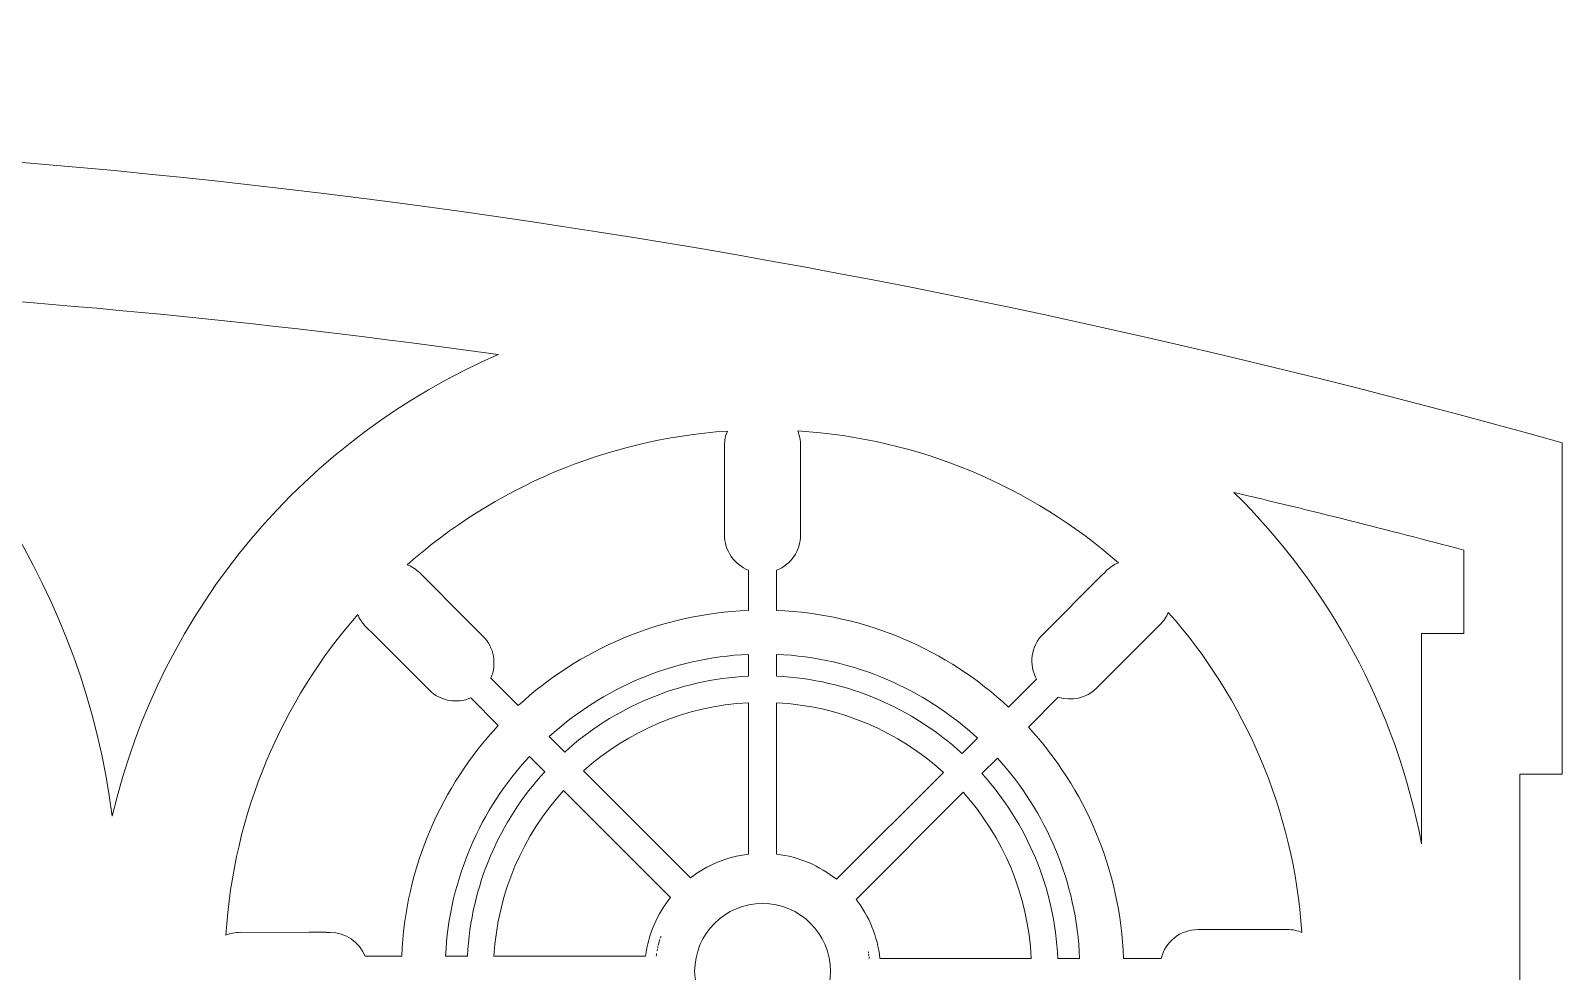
# Model space of a CAD drawing. Header units: millimetres. Extents: x -1460 to 1460, y -777 to 775.
# Drawn here: x -187.2 to -78.2, y 409.3 to 476.2 of the extents above; entities that cross this region are included whole.
import ezdxf

# ---------------------------------------------------------------- set-up
doc = ezdxf.new("R2010")
doc.units = ezdxf.units.MM
doc.header["$MEASUREMENT"] = 0
doc.layers.add('Camada 1', color=7, linetype='Continuous')

msp = doc.modelspace()

# ---------------------------------------------------------------- linework, layer by layer
at = {"layer": 'Camada 1', "color": 250, "lineweight": 20}
for points, knots in [([(-78.2431, 446.6045), (-78.2431, 446.6045), (-78.2464, 446.6045), (-78.2464, 446.6045), (-78.2464, 446.6045), (-78.2464, 446.6045), (-78.2465, 446.8754), (-78.2465, 446.8754), (-78.2465, 446.8754), (-182.8807, 476.215), (-287.6544, 476.1247), (-392.2509, 446.6045), (-392.2509, 446.6045), (-392.2509, 446.6045), (-392.2578, 432.6336), (-392.2578, 432.6336), (-392.2578, 432.6336), (-392.2578, 432.6336), (-392.2509, 432.6356), (-392.2509, 432.6356), (-392.2509, 432.6356), (-392.2509, 432.6356), (-392.2509, 423.3018), (-392.2509, 423.3018), (-392.2509, 423.3018), (-392.2509, 423.3018), (-389.2361, 423.3018), (-389.2361, 423.3018), (-389.2361, 423.3018), (-389.2361, 423.3018), (-389.2361, 407.36), (-389.2361, 407.36), (-389.2361, 407.36), (-389.2361, 407.36), (-389.2361, 396.8079), (-389.2361, 396.8079), (-389.2361, 396.8079), (-389.2361, 396.8079), (-389.2361, 373.2177), (-389.2361, 373.2177), (-389.2361, 373.2177), (-389.2361, 373.2177), (-389.2361, 367.2369), (-389.2361, 367.2369), (-389.2361, 367.2369), (-389.2361, 367.2369), (-392.1851, 367.2369), (-392.1851, 367.2369), (-392.1851, 367.2369), (-392.1851, 367.2369), (-392.1863, 367.235), (-392.1863, 367.235), (-392.1863, 367.235), (-392.1863, 367.235), (-392.1875, 367.2331), (-392.1875, 367.2331), (-392.1875, 367.2331), (-392.1875, 367.2331), (-392.1886, 367.2312), (-392.1886, 367.2312), (-392.1886, 367.2312), (-392.1886, 367.2312), (-392.1898, 367.2293), (-392.1898, 367.2293), (-392.1898, 367.2293), (-392.1898, 367.2293), (-392.191, 367.2274), (-392.191, 367.2274), (-392.191, 367.2274), (-392.191, 367.2274), (-392.1922, 367.2255), (-392.1922, 367.2255), (-392.1922, 367.2255), (-392.1922, 367.2255), (-392.1934, 367.2236), (-392.1934, 367.2236), (-392.1934, 367.2236), (-392.1934, 367.2236), (-392.1946, 367.2218), (-392.1946, 367.2218), (-392.1946, 367.2218), (-392.1946, 367.2218), (-392.1957, 367.2199), (-392.1957, 367.2199), (-392.1957, 367.2199), (-392.1957, 367.2199), (-392.1969, 367.218), (-392.1969, 367.218), (-392.1969, 367.218), (-392.1969, 367.218), (-392.1981, 367.2161), (-392.1981, 367.2161), (-392.1981, 367.2161), (-392.1981, 367.2161), (-392.1993, 367.2142), (-392.1993, 367.2142), (-392.1993, 367.2142), (-392.1993, 367.2142), (-392.2005, 367.2123), (-392.2005, 367.2123), (-392.2005, 367.2123), (-392.2005, 367.2123), (-392.2016, 367.2104), (-392.2016, 367.2104), (-392.2016, 367.2104), (-392.2016, 367.2104), (-392.2028, 367.2085), (-392.2028, 367.2085), (-392.2028, 367.2085), (-392.2028, 367.2085), (-392.204, 367.2066), (-392.204, 367.2066), (-392.204, 367.2066), (-392.204, 367.2066), (-392.2052, 367.2047), (-392.2052, 367.2047), (-392.2052, 367.2047), (-392.2052, 367.2047), (-392.2064, 367.2028), (-392.2064, 367.2028), (-392.2064, 367.2028), (-392.2064, 367.2028), (-392.2087, 367.1991), (-392.2087, 367.1991), (-392.2087, 367.1991), (-392.2087, 367.1991), (-392.2099, 367.1972), (-392.2099, 367.1972), (-392.2099, 367.1972), (-392.2099, 367.1972), (-392.2111, 367.1953), (-392.2111, 367.1953), (-392.2111, 367.1953), (-392.2111, 367.1953), (-392.2123, 367.1934), (-392.2123, 367.1934), (-392.2123, 367.1934), (-392.2123, 367.1934), (-392.2135, 367.1915), (-392.2135, 367.1915), (-392.2135, 367.1915), (-392.2135, 367.1915), (-392.2182, 367.1839), (-392.2182, 367.1839), (-392.2182, 367.1839), (-392.2182, 367.1839), (-392.2194, 367.182), (-392.2194, 367.182), (-392.2194, 367.182), (-392.2194, 367.182), (-392.2206, 367.1801), (-392.2206, 367.1801), (-392.2206, 367.1801), (-392.2206, 367.1801), (-392.2229, 367.1764), (-392.2229, 367.1764), (-392.2229, 367.1764), (-392.2229, 367.1764), (-392.2241, 367.1745), (-392.2241, 367.1745), (-392.2241, 367.1745), (-392.2241, 367.1745), (-392.2253, 367.1726), (-392.2253, 367.1726), (-392.2253, 367.1726), (-392.2253, 367.1726), (-392.2265, 367.1707), (-392.2265, 367.1707), (-392.2265, 367.1707), (-392.2265, 367.1707), (-392.2277, 367.1688), (-392.2277, 367.1688), (-392.2277, 367.1688), (-392.2277, 367.1688), (-392.2336, 367.1594), (-392.2336, 367.1594), (-392.2336, 367.1594), (-392.2336, 367.1594), (-392.2348, 367.1575), (-392.2348, 367.1575), (-392.2348, 367.1575), (-392.2348, 367.1575), (-392.236, 367.1556), (-392.236, 367.1556), (-392.236, 367.1556), (-392.236, 367.1556), (-392.2407, 367.148), (-392.2407, 367.148), (-392.2407, 367.148), (-392.2407, 367.148), (-392.2419, 367.1461), (-392.2419, 367.1461), (-392.2419, 367.1461), (-392.2419, 367.1461), (-392.2431, 367.1442), (-392.2431, 367.1442), (-392.2431, 367.1442), (-392.2431, 367.1442), (-392.2443, 367.1423), (-392.2443, 367.1423), (-392.2443, 367.1423), (-392.2443, 367.1423), (-392.2454, 367.1405), (-392.2454, 367.1405), (-392.2454, 367.1405), (-392.2454, 367.1405), (-392.2466, 367.1386), (-392.2466, 367.1386), (-392.2466, 367.1386), (-392.2466, 367.1386), (-392.2478, 367.1367), (-392.2478, 367.1367), (-392.2478, 367.1367), (-392.2478, 367.1367), (-392.249, 367.1348), (-392.249, 367.1348), (-392.249, 367.1348), (-392.249, 367.1348), (-392.2502, 367.1329), (-392.2502, 367.1329), (-392.2502, 367.1329), (-392.2502, 367.1329), (-392.2509, 367.1319), (-392.2509, 367.1319), (-392.2509, 367.1319), (-392.2509, 367.1319), (-392.2509, 367.1318), (-392.2509, 367.1318), (-392.2509, 367.1318), (-392.2509, 367.1318), (-392.2609, 367.1159), (-392.2609, 367.1159), (-392.2609, 367.1159), (-392.2609, 367.1159), (-392.2538, 358.9358), (-392.2538, 358.9358), (-392.2538, 358.9358), (-392.2538, 358.9358), (-392.2509, 358.939), (-392.2509, 358.939), (-392.2509, 358.939), (-392.2509, 358.939), (-392.2509, 350.9979), (-392.2509, 350.9979), (-392.2509, 350.9979), (-392.2509, 350.9979), (-392.2517, 350.9979), (-392.2517, 350.9979), (-392.2517, 350.9979), (-392.2517, 350.9979), (-392.2509, 350.0773), (-392.2509, 350.0773), (-392.2509, 350.0773), (-392.2509, 350.0773), (-392.2509, 332.9659), (-392.2509, 332.9659), (-392.2509, 332.9659), (-392.2509, 332.9659), (-389.236, 332.9659), (-389.236, 332.9659), (-389.236, 332.9659), (-389.236, 332.9659), (-389.236, 332.9518), (-389.236, 332.9518), (-389.236, 332.9518), (-389.236, 332.9518), (-335.236, 333.0523), (-335.236, 333.0523), (-335.236, 333.0523), (-335.236, 333.0523), (-335.236, 336.0523), (-335.236, 336.0523), (-335.236, 336.0523), (-335.236, 336.0523), (-235.2485, 336.0586), (-235.2485, 336.0586), (-235.2485, 336.0586), (-235.2485, 336.0586), (-135.261, 336.0523), (-135.261, 336.0523), (-135.261, 336.0523), (-135.261, 336.0523), (-135.261, 333.0523), (-135.261, 333.0523), (-135.261, 333.0523), (-135.261, 333.0523), (-86.2484, 333.0521), (-86.2484, 333.0521), (-86.2484, 333.0521), (-86.2484, 333.0521), (-86.2484, 332.9659), (-86.2484, 332.9659), (-86.2484, 332.9659), (-86.2484, 332.9659), (-78.2431, 332.9659), (-78.2431, 332.9659), (-78.2431, 332.9659), (-78.2431, 332.9659), (-78.2431, 359.3967), (-78.2431, 359.3967), (-78.2431, 359.3967), (-78.2431, 359.3967), (-78.2364, 367.1159), (-78.2364, 367.1159), (-78.2364, 367.1159), (-78.2364, 367.1159), (-78.2431, 367.1265), (-78.2431, 367.1265), (-78.2431, 367.1265), (-78.2431, 367.1265), (-78.2431, 367.1319), (-78.2431, 367.1319), (-78.2431, 367.1319), (-78.2431, 367.1319), (-78.3089, 367.2369), (-78.3089, 367.2369), (-78.3089, 367.2369), (-78.3089, 367.2369), (-78.3122, 367.2369), (-78.3122, 367.2369), (-78.3122, 367.2369), (-78.3122, 367.2369), (-78.3779, 367.3427), (-78.3779, 367.3427), (-78.3779, 367.3427), (-78.3779, 367.3427), (-81.2579, 367.3427), (-81.2579, 367.3427), (-81.2579, 367.3427), (-81.2579, 367.3427), (-81.2579, 373.2177), (-81.2579, 373.2177), (-81.2579, 373.2177), (-81.2579, 373.2177), (-81.2579, 396.8079), (-81.2579, 396.8079), (-81.2579, 396.8079), (-81.2579, 396.8079), (-81.2579, 407.36), (-81.2579, 407.36), (-81.2579, 407.36), (-81.2579, 407.36), (-81.2579, 423.3018), (-81.2579, 423.3018), (-81.2579, 423.3018), (-81.2579, 423.3018), (-78.2431, 423.3018), (-78.2431, 423.3018), (-78.2431, 423.3018), (-78.2431, 423.3018), (-78.2431, 432.9062), (-78.2431, 432.9062), (-78.2431, 432.9062), (-78.2431, 432.9062), (-78.2396, 432.9052), (-78.2396, 432.9052), (-78.2396, 432.9052), (-78.2396, 432.9052), (-78.2431, 439.9915), (-78.2431, 439.9915), (-78.2431, 439.9915), (-78.2431, 439.9915), (-78.2431, 446.6045), (-78.2431, 446.6045)], [0, 0, 0, 0, 0.01086957, 0.01086957, 0.01086957, 0.01086957, 0.02173913, 0.02173913, 0.02173913, 0.02173913, 0.0326087, 0.0326087, 0.0326087, 0.0326087, 0.04347826, 0.04347826, 0.04347826, 0.04347826, 0.05434783, 0.05434783, 0.05434783, 0.05434783, 0.06521739, 0.06521739, 0.06521739, 0.06521739, 0.07608696, 0.07608696, 0.07608696, 0.07608696, 0.08695652, 0.08695652, 0.08695652, 0.08695652, 0.09782609, 0.09782609, 0.09782609, 0.09782609, 0.10869565, 0.10869565, 0.10869565, 0.10869565, 0.11956522, 0.11956522, 0.11956522, 0.11956522, 0.13043478, 0.13043478, 0.13043478, 0.13043478, 0.14130435, 0.14130435, 0.14130435, 0.14130435, 0.15217391, 0.15217391, 0.15217391, 0.15217391, 0.16304348, 0.16304348, 0.16304348, 0.16304348, 0.17391304, 0.17391304, 0.17391304, 0.17391304, 0.18478261, 0.18478261, 0.18478261, 0.18478261, 0.19565217, 0.19565217, 0.19565217, 0.19565217, 0.20652174, 0.20652174, 0.20652174, 0.20652174, 0.2173913, 0.2173913, 0.2173913, 0.2173913, 0.22826087, 0.22826087, 0.22826087, 0.22826087, 0.23913043, 0.23913043, 0.23913043, 0.23913043, 0.25, 0.25, 0.25, 0.25, 0.26086957, 0.26086957, 0.26086957, 0.26086957, 0.27173913, 0.27173913, 0.27173913, 0.27173913, 0.2826087, 0.2826087, 0.2826087, 0.2826087, 0.29347826, 0.29347826, 0.29347826, 0.29347826, 0.30434783, 0.30434783, 0.30434783, 0.30434783, 0.31521739, 0.31521739, 0.31521739, 0.31521739, 0.32608696, 0.32608696, 0.32608696, 0.32608696, 0.33695652, 0.33695652, 0.33695652, 0.33695652, 0.34782609, 0.34782609, 0.34782609, 0.34782609, 0.35869565, 0.35869565, 0.35869565, 0.35869565, 0.36956522, 0.36956522, 0.36956522, 0.36956522, 0.38043478, 0.38043478, 0.38043478, 0.38043478, 0.39130435, 0.39130435, 0.39130435, 0.39130435, 0.40217391, 0.40217391, 0.40217391, 0.40217391, 0.41304348, 0.41304348, 0.41304348, 0.41304348, 0.42391304, 0.42391304, 0.42391304, 0.42391304, 0.43478261, 0.43478261, 0.43478261, 0.43478261, 0.44565217, 0.44565217, 0.44565217, 0.44565217, 0.45652174, 0.45652174, 0.45652174, 0.45652174, 0.4673913, 0.4673913, 0.4673913, 0.4673913, 0.47826087, 0.47826087, 0.47826087, 0.47826087, 0.48913043, 0.48913043, 0.48913043, 0.48913043, 0.5, 0.5, 0.5, 0.5, 0.51086957, 0.51086957, 0.51086957, 0.51086957, 0.52173913, 0.52173913, 0.52173913, 0.52173913, 0.5326087, 0.5326087, 0.5326087, 0.5326087, 0.54347826, 0.54347826, 0.54347826, 0.54347826, 0.55434783, 0.55434783, 0.55434783, 0.55434783, 0.56521739, 0.56521739, 0.56521739, 0.56521739, 0.57608696, 0.57608696, 0.57608696, 0.57608696, 0.58695652, 0.58695652, 0.58695652, 0.58695652, 0.59782609, 0.59782609, 0.59782609, 0.59782609, 0.60869565, 0.60869565, 0.60869565, 0.60869565, 0.61956522, 0.61956522, 0.61956522, 0.61956522, 0.63043478, 0.63043478, 0.63043478, 0.63043478, 0.64130435, 0.64130435, 0.64130435, 0.64130435, 0.65217391, 0.65217391, 0.65217391, 0.65217391, 0.66304348, 0.66304348, 0.66304348, 0.66304348, 0.67391304, 0.67391304, 0.67391304, 0.67391304, 0.68478261, 0.68478261, 0.68478261, 0.68478261, 0.69565217, 0.69565217, 0.69565217, 0.69565217, 0.70652174, 0.70652174, 0.70652174, 0.70652174, 0.7173913, 0.7173913, 0.7173913, 0.7173913, 0.72826087, 0.72826087, 0.72826087, 0.72826087, 0.73913043, 0.73913043, 0.73913043, 0.73913043, 0.75, 0.75, 0.75, 0.75, 0.76086957, 0.76086957, 0.76086957, 0.76086957, 0.77173913, 0.77173913, 0.77173913, 0.77173913, 0.7826087, 0.7826087, 0.7826087, 0.7826087, 0.79347826, 0.79347826, 0.79347826, 0.79347826, 0.80434783, 0.80434783, 0.80434783, 0.80434783, 0.81521739, 0.81521739, 0.81521739, 0.81521739, 0.82608696, 0.82608696, 0.82608696, 0.82608696, 0.83695652, 0.83695652, 0.83695652, 0.83695652, 0.84782609, 0.84782609, 0.84782609, 0.84782609, 0.85869565, 0.85869565, 0.85869565, 0.85869565, 0.86956522, 0.86956522, 0.86956522, 0.86956522, 0.88043478, 0.88043478, 0.88043478, 0.88043478, 0.89130435, 0.89130435, 0.89130435, 0.89130435, 0.90217391, 0.90217391, 0.90217391, 0.90217391, 0.91304348, 0.91304348, 0.91304348, 0.91304348, 0.92391304, 0.92391304, 0.92391304, 0.92391304, 0.93478261, 0.93478261, 0.93478261, 0.93478261, 0.94565217, 0.94565217, 0.94565217, 0.94565217, 0.95652174, 0.95652174, 0.95652174, 0.95652174, 0.9673913, 0.9673913, 0.9673913, 0.9673913, 0.97826087, 0.97826087, 0.97826087, 0.97826087, 1, 1, 1, 1]), ([(-153.966, 453.1614), (-167.6353, 447.2419), (-177.9831, 435.1026), (-181.4391, 420.312), (-181.4391, 420.312), (-183.4592, 435.9884), (-192.2563, 449.5585), (-204.8183, 458.0307), (-204.8183, 458.0307), (-187.8209, 457.154), (-170.8531, 455.5311), (-153.966, 453.1614)], [0, 0, 0, 0, 0.25, 0.25, 0.25, 0.25, 0.5, 0.5, 0.5, 0.5, 1, 1, 1, 1]), ([(-137.6599, 447.7136), (-146.3683, 447.1295), (-154.2806, 443.6414), (-160.4358, 438.2072), (-160.4358, 438.2072), (-160.1146, 438.0751), (-159.8137, 437.8787), (-159.5529, 437.6178), (-159.5529, 437.6178), (-159.5529, 437.6178), (-156.1011, 434.1656), (-156.1011, 434.1656), (-156.1011, 434.1656), (-156.1011, 434.1656), (-156.1006, 434.166), (-156.1006, 434.166), (-156.1006, 434.166), (-156.1006, 434.166), (-155.2437, 433.3084), (-155.2437, 433.3084), (-155.2437, 433.3084), (-155.2437, 433.3084), (-155.2438, 433.3083), (-155.2438, 433.3083), (-155.2438, 433.3083), (-155.2438, 433.3083), (-155.0588, 433.1232), (-155.0588, 433.1232), (-155.0588, 433.1232), (-154.2493, 432.314), (-154.0603, 431.1202), (-154.4907, 430.1303), (-154.4907, 430.1303), (-154.4907, 430.1303), (-152.5404, 428.1797), (-152.5404, 428.1797), (-152.5404, 428.1797), (-148.1901, 432.1812), (-142.4603, 434.7038), (-136.1561, 434.9464), (-136.1561, 434.9464), (-136.1561, 434.9464), (-136.1561, 437.8141), (-136.1561, 437.8141), (-136.1561, 437.8141), (-137.1558, 438.2119), (-137.8627, 439.1885), (-137.8627, 440.3297), (-137.8627, 440.3297), (-137.8627, 440.3297), (-137.8627, 440.5908), (-137.8627, 440.5908), (-137.8627, 440.5908), (-137.8627, 440.5908), (-137.8627, 441.8036), (-137.8627, 441.8036), (-137.8627, 441.8036), (-137.8627, 441.8036), (-137.8627, 445.4009), (-137.8627, 445.4009), (-137.8627, 445.4009), (-137.8627, 445.4009), (-137.8627, 446.6137), (-137.8627, 446.6137), (-137.8627, 446.6137), (-137.8627, 446.6137), (-137.8627, 446.6847), (-137.8627, 446.6847), (-137.8627, 446.6847), (-137.8627, 447.0489), (-137.7905, 447.3964), (-137.6599, 447.7136)], [0, 0, 0, 0, 0.05263158, 0.05263158, 0.05263158, 0.05263158, 0.10526316, 0.10526316, 0.10526316, 0.10526316, 0.15789474, 0.15789474, 0.15789474, 0.15789474, 0.21052632, 0.21052632, 0.21052632, 0.21052632, 0.26315789, 0.26315789, 0.26315789, 0.26315789, 0.31578947, 0.31578947, 0.31578947, 0.31578947, 0.36842105, 0.36842105, 0.36842105, 0.36842105, 0.42105263, 0.42105263, 0.42105263, 0.42105263, 0.47368421, 0.47368421, 0.47368421, 0.47368421, 0.52631579, 0.52631579, 0.52631579, 0.52631579, 0.57894737, 0.57894737, 0.57894737, 0.57894737, 0.63157895, 0.63157895, 0.63157895, 0.63157895, 0.68421053, 0.68421053, 0.68421053, 0.68421053, 0.73684211, 0.73684211, 0.73684211, 0.73684211, 0.78947368, 0.78947368, 0.78947368, 0.78947368, 0.84210526, 0.84210526, 0.84210526, 0.84210526, 0.89473684, 0.89473684, 0.89473684, 0.89473684, 1, 1, 1, 1]), ([(-109.8283, 438.343), (-116.0103, 443.742), (-123.9396, 447.1885), (-132.6565, 447.7266), (-132.6565, 447.7266), (-132.5225, 447.4059), (-132.4484, 447.0539), (-132.4484, 446.6847), (-132.4484, 446.6847), (-132.4484, 446.6847), (-132.4484, 446.6137), (-132.4484, 446.6137), (-132.4484, 446.6137), (-132.4484, 446.6137), (-132.4484, 445.4009), (-132.4484, 445.4009), (-132.4484, 445.4009), (-132.4484, 445.4009), (-132.4484, 441.8036), (-132.4484, 441.8036), (-132.4484, 441.8036), (-132.4484, 441.8036), (-132.4484, 440.5908), (-132.4484, 440.5908), (-132.4484, 440.5908), (-132.4484, 440.5908), (-132.4484, 440.3297), (-132.4484, 440.3297), (-132.4484, 440.3297), (-132.4484, 439.1885), (-133.1554, 438.2119), (-134.1554, 437.8141), (-134.1554, 437.8141), (-134.1554, 437.8141), (-134.1554, 434.9464), (-134.1554, 434.9464), (-134.1554, 434.9464), (-127.7912, 434.7015), (-122.0138, 432.1328), (-117.6485, 428.0655), (-117.6485, 428.0655), (-117.6485, 428.0655), (-115.657, 430.057), (-115.657, 430.057), (-115.657, 430.057), (-116.2165, 431.0838), (-116.062, 432.3963), (-115.1935, 433.2651), (-115.1935, 433.2651), (-115.1935, 433.2651), (-111.097, 437.361), (-111.097, 437.361), (-111.097, 437.361), (-111.097, 437.361), (-110.75, 437.7087), (-110.75, 437.7087), (-110.75, 437.7087), (-110.75, 437.7087), (-110.7498, 437.7085), (-110.7498, 437.7085), (-110.7498, 437.7085), (-110.7498, 437.7085), (-110.6996, 437.7585), (-110.6996, 437.7585), (-110.6996, 437.7585), (-110.4419, 438.0163), (-110.1451, 438.211), (-109.8283, 438.343)], [0, 0, 0, 0, 0.05555556, 0.05555556, 0.05555556, 0.05555556, 0.11111111, 0.11111111, 0.11111111, 0.11111111, 0.16666667, 0.16666667, 0.16666667, 0.16666667, 0.22222222, 0.22222222, 0.22222222, 0.22222222, 0.27777778, 0.27777778, 0.27777778, 0.27777778, 0.33333333, 0.33333333, 0.33333333, 0.33333333, 0.38888889, 0.38888889, 0.38888889, 0.38888889, 0.44444444, 0.44444444, 0.44444444, 0.44444444, 0.5, 0.5, 0.5, 0.5, 0.55555556, 0.55555556, 0.55555556, 0.55555556, 0.61111111, 0.61111111, 0.61111111, 0.61111111, 0.66666667, 0.66666667, 0.66666667, 0.66666667, 0.72222222, 0.72222222, 0.72222222, 0.72222222, 0.77777778, 0.77777778, 0.77777778, 0.77777778, 0.83333333, 0.83333333, 0.83333333, 0.83333333, 0.88888889, 0.88888889, 0.88888889, 0.88888889, 1, 1, 1, 1]), ([(-88.2579, 418.3419), (-90.0922, 428.0364), (-94.8635, 436.691), (-101.6118, 443.3473), (-101.6118, 443.3473), (-96.1408, 442.0592), (-90.6841, 440.691), (-85.2437, 439.2417), (-85.2437, 439.2417), (-85.2437, 439.2417), (-85.2431, 437.6631), (-85.2431, 437.6631), (-85.2431, 437.6631), (-85.2431, 437.6631), (-85.2431, 433.3018), (-85.2431, 433.3018), (-85.2431, 433.3018), (-85.2431, 433.3018), (-88.2579, 433.3018), (-88.2579, 433.3018), (-88.2579, 433.3018), (-88.2579, 433.3018), (-88.2579, 418.3419), (-88.2579, 418.3419)], [0, 0, 0, 0, 0.14285714, 0.14285714, 0.14285714, 0.14285714, 0.28571429, 0.28571429, 0.28571429, 0.28571429, 0.42857143, 0.42857143, 0.42857143, 0.42857143, 0.57142857, 0.57142857, 0.57142857, 0.57142857, 0.71428571, 0.71428571, 0.71428571, 0.71428571, 1, 1, 1, 1]), ([(-163.9653, 434.6605), (-169.3636, 428.4783), (-172.8107, 420.5495), (-173.3487, 411.8326), (-173.3487, 411.8326), (-173.0281, 411.9666), (-172.6761, 412.0406), (-172.307, 412.0406), (-172.307, 412.0406), (-172.307, 412.0406), (-167.4255, 412.04), (-167.4255, 412.04), (-167.4255, 412.04), (-167.4255, 412.04), (-167.4255, 412.0406), (-167.4255, 412.0406), (-167.4255, 412.0406), (-167.4255, 412.0406), (-166.2131, 412.0406), (-166.2131, 412.0406), (-166.2131, 412.0406), (-166.2131, 412.0406), (-166.2131, 412.0399), (-166.2131, 412.0399), (-166.2131, 412.0399), (-166.2131, 412.0399), (-165.9514, 412.0399), (-165.9514, 412.0399), (-165.9514, 412.0399), (-164.8146, 412.0399), (-163.8426, 411.3398), (-163.442, 410.3464), (-163.442, 410.3464), (-163.442, 410.3464), (-160.8365, 410.3464), (-160.8365, 410.3464), (-160.8365, 410.3464), (-160.5726, 416.677), (-158.0082, 422.4227), (-153.9596, 426.7688), (-153.9596, 426.7688), (-153.9596, 426.7688), (-155.9106, 428.7198), (-155.9106, 428.7198), (-155.9106, 428.7198), (-156.8968, 428.2988), (-158.0818, 428.4903), (-158.8876, 429.2955), (-158.8876, 429.2955), (-158.8876, 429.2955), (-162.8427, 433.251), (-162.8427, 433.251), (-162.8427, 433.251), (-162.8427, 433.251), (-163.3309, 433.7384), (-163.3309, 433.7384), (-163.3309, 433.7384), (-163.3309, 433.7384), (-163.3304, 433.7388), (-163.3304, 433.7388), (-163.3304, 433.7388), (-163.3304, 433.7388), (-163.3804, 433.7889), (-163.3804, 433.7889), (-163.3804, 433.7889), (-163.6383, 434.0467), (-163.8332, 434.3436), (-163.9653, 434.6605)], [0, 0, 0, 0, 0.05555556, 0.05555556, 0.05555556, 0.05555556, 0.11111111, 0.11111111, 0.11111111, 0.11111111, 0.16666667, 0.16666667, 0.16666667, 0.16666667, 0.22222222, 0.22222222, 0.22222222, 0.22222222, 0.27777778, 0.27777778, 0.27777778, 0.27777778, 0.33333333, 0.33333333, 0.33333333, 0.33333333, 0.38888889, 0.38888889, 0.38888889, 0.38888889, 0.44444444, 0.44444444, 0.44444444, 0.44444444, 0.5, 0.5, 0.5, 0.5, 0.55555556, 0.55555556, 0.55555556, 0.55555556, 0.61111111, 0.61111111, 0.61111111, 0.61111111, 0.66666667, 0.66666667, 0.66666667, 0.66666667, 0.72222222, 0.72222222, 0.72222222, 0.72222222, 0.77777778, 0.77777778, 0.77777778, 0.77777778, 0.83333333, 0.83333333, 0.83333333, 0.83333333, 0.88888889, 0.88888889, 0.88888889, 0.88888889, 1, 1, 1, 1]), ([(-96.7753, 412.037), (-97.3593, 420.7457), (-100.8476, 428.6582), (-106.2819, 434.8139), (-106.2819, 434.8139), (-106.4139, 434.4926), (-106.6103, 434.1916), (-106.8712, 433.9306), (-106.8712, 433.9306), (-106.8712, 433.9306), (-110.3695, 430.4328), (-110.3695, 430.4328), (-110.3695, 430.4328), (-110.3695, 430.4328), (-111.1804, 429.6217), (-111.1804, 429.6217), (-111.1804, 429.6217), (-111.1804, 429.6217), (-111.1805, 429.6218), (-111.1805, 429.6218), (-111.1805, 429.6218), (-111.1805, 429.6218), (-111.3655, 429.4368), (-111.3655, 429.4368), (-111.3655, 429.4368), (-112.1078, 428.6942), (-113.1742, 428.4737), (-114.1099, 428.7746), (-114.1099, 428.7746), (-114.1099, 428.7746), (-116.238, 426.6465), (-116.238, 426.6465), (-116.238, 426.6465), (-112.2192, 422.277), (-109.6924, 416.5162), (-109.469, 410.1791), (-109.469, 410.1791), (-109.469, 410.1791), (-106.7881, 410.1791), (-106.7881, 410.1791), (-106.7881, 410.1791), (-106.4985, 411.3619), (-105.4313, 412.2399), (-104.1596, 412.2399), (-104.1596, 412.2399), (-104.1596, 412.2399), (-103.8975, 412.2399), (-103.8975, 412.2399), (-103.8975, 412.2399), (-103.8975, 412.2399), (-102.6857, 412.2399), (-102.6857, 412.2399), (-102.6857, 412.2399), (-102.6857, 412.2399), (-99.0876, 412.2399), (-99.0876, 412.2399), (-99.0876, 412.2399), (-99.0876, 412.2399), (-97.8751, 412.2399), (-97.8751, 412.2399), (-97.8751, 412.2399), (-97.8751, 412.2399), (-97.8047, 412.2399), (-97.8047, 412.2399), (-97.8047, 412.2399), (-97.4403, 412.2399), (-97.0927, 412.1676), (-96.7753, 412.037)], [0, 0, 0, 0, 0.05555556, 0.05555556, 0.05555556, 0.05555556, 0.11111111, 0.11111111, 0.11111111, 0.11111111, 0.16666667, 0.16666667, 0.16666667, 0.16666667, 0.22222222, 0.22222222, 0.22222222, 0.22222222, 0.27777778, 0.27777778, 0.27777778, 0.27777778, 0.33333333, 0.33333333, 0.33333333, 0.33333333, 0.38888889, 0.38888889, 0.38888889, 0.38888889, 0.44444444, 0.44444444, 0.44444444, 0.44444444, 0.5, 0.5, 0.5, 0.5, 0.55555556, 0.55555556, 0.55555556, 0.55555556, 0.61111111, 0.61111111, 0.61111111, 0.61111111, 0.66666667, 0.66666667, 0.66666667, 0.66666667, 0.72222222, 0.72222222, 0.72222222, 0.72222222, 0.77777778, 0.77777778, 0.77777778, 0.77777778, 0.83333333, 0.83333333, 0.83333333, 0.83333333, 0.88888889, 0.88888889, 0.88888889, 0.88888889, 1, 1, 1, 1]), ([(-150.3326, 425.9722), (-150.3326, 425.9722), (-149.2333, 424.8727), (-149.2333, 424.8727), (-149.2333, 424.8727), (-145.7344, 428.0311), (-141.1727, 430.0333), (-136.1561, 430.2695), (-136.1561, 430.2695), (-136.1561, 430.2695), (-136.1561, 431.8228), (-136.1561, 431.8228), (-136.1561, 431.8228), (-141.6002, 431.5843), (-146.5506, 429.4106), (-150.3326, 425.9722)], [0, 0, 0, 0, 0.2, 0.2, 0.2, 0.2, 0.4, 0.4, 0.4, 0.4, 0.6, 0.6, 0.6, 0.6, 1, 1, 1, 1]), ([(-134.1554, 430.2695), (-129.0795, 430.0306), (-124.469, 427.9836), (-120.9541, 424.7602), (-120.9541, 424.7602), (-120.9541, 424.7602), (-119.8561, 425.858), (-119.8561, 425.858), (-119.8561, 425.858), (-123.654, 429.3616), (-128.652, 431.5815), (-134.1554, 431.8228), (-134.1554, 431.8228), (-134.1554, 431.8228), (-134.1554, 430.2695), (-134.1554, 430.2695)], [0, 0, 0, 0, 0.2, 0.2, 0.2, 0.2, 0.4, 0.4, 0.4, 0.4, 0.6, 0.6, 0.6, 0.6, 1, 1, 1, 1]), ([(-140.2796, 415.9189), (-139.1097, 416.8216), (-137.6961, 417.423), (-136.1561, 417.6068), (-136.1561, 417.6068), (-136.1561, 417.6068), (-136.1561, 428.381), (-136.1561, 428.381), (-136.1561, 428.381), (-140.6526, 428.1484), (-144.743, 426.3562), (-147.8975, 423.5371), (-147.8975, 423.5371), (-147.8975, 423.5371), (-140.2796, 415.9189), (-140.2796, 415.9189)], [0, 0, 0, 0, 0.2, 0.2, 0.2, 0.2, 0.4, 0.4, 0.4, 0.4, 0.6, 0.6, 0.6, 0.6, 1, 1, 1, 1]), ([(-134.1554, 417.6069), (-132.5569, 417.4164), (-131.0948, 416.7755), (-129.8998, 415.815), (-129.8998, 415.815), (-129.8998, 415.815), (-122.2885, 423.4258), (-122.2885, 423.4258), (-122.2885, 423.4258), (-125.4595, 426.3093), (-129.5993, 428.1454), (-134.1554, 428.381), (-134.1554, 428.381), (-134.1554, 428.381), (-134.1554, 417.6069), (-134.1554, 417.6069)], [0, 0, 0, 0, 0.2, 0.2, 0.2, 0.2, 0.4, 0.4, 0.4, 0.4, 0.6, 0.6, 0.6, 0.6, 1, 1, 1, 1]), ([(-157.7128, 410.3464), (-157.7128, 410.3464), (-156.1585, 410.3464), (-156.1585, 410.3464), (-156.1585, 410.3464), (-155.9013, 415.389), (-153.8599, 419.9684), (-150.6544, 423.4636), (-150.6544, 423.4636), (-150.6544, 423.4636), (-151.7519, 424.5612), (-151.7519, 424.5612), (-151.7519, 424.5612), (-155.2372, 420.7829), (-157.4529, 415.8167), (-157.7128, 410.3464)], [0, 0, 0, 0, 0.2, 0.2, 0.2, 0.2, 0.4, 0.4, 0.4, 0.4, 0.6, 0.6, 0.6, 0.6, 1, 1, 1, 1]), ([(-118.4454, 424.4391), (-118.4454, 424.4391), (-119.5449, 423.3397), (-119.5449, 423.3397), (-119.5449, 423.3397), (-116.3687, 419.8213), (-114.3617, 415.2284), (-114.1441, 410.1791), (-114.1441, 410.1791), (-114.1441, 410.1791), (-112.5916, 410.1791), (-112.5916, 410.1791), (-112.5916, 410.1791), (-112.8113, 415.656), (-114.9894, 420.6378), (-118.4454, 424.4391)], [0, 0, 0, 0, 0.2, 0.2, 0.2, 0.2, 0.4, 0.4, 0.4, 0.4, 0.6, 0.6, 0.6, 0.6, 1, 1, 1, 1]), ([(-143.4896, 410.3464), (-143.2871, 411.912), (-142.6518, 413.3438), (-141.7082, 414.5179), (-141.7082, 414.5179), (-141.7082, 414.5179), (-149.3188, 422.1283), (-149.3188, 422.1283), (-149.3188, 422.1283), (-152.1842, 418.9769), (-154.0153, 414.8689), (-154.2689, 410.3464), (-154.2689, 410.3464), (-154.2689, 410.3464), (-143.4896, 410.3464), (-143.4896, 410.3464)], [0, 0, 0, 0, 0.2, 0.2, 0.2, 0.2, 0.4, 0.4, 0.4, 0.4, 0.6, 0.6, 0.6, 0.6, 1, 1, 1, 1]), ([(-128.4988, 414.3858), (-127.5799, 413.1948), (-126.9733, 411.7515), (-126.8019, 410.1791), (-126.8019, 410.1791), (-126.8019, 410.1791), (-116.0323, 410.1791), (-116.0323, 410.1791), (-116.0323, 410.1791), (-116.2469, 414.7085), (-118.0438, 418.8302), (-120.8802, 422.0044), (-120.8802, 422.0044), (-120.8802, 422.0044), (-128.4988, 414.3858), (-128.4988, 414.3858)], [0, 0, 0, 0, 0.2, 0.2, 0.2, 0.2, 0.4, 0.4, 0.4, 0.4, 0.6, 0.6, 0.6, 0.6, 1, 1, 1, 1]), ([(-135.1557, 404.4297), (-135.1557, 404.4297), (-135.1557, 404.4297), (-135.1557, 404.4297), (-135.1557, 404.4297), (-132.4867, 404.4297), (-130.3227, 406.5936), (-130.3227, 409.2627), (-130.3227, 409.2627), (-130.3227, 411.9318), (-132.4867, 414.0949), (-135.1557, 414.0949), (-135.1557, 414.0949), (-137.824, 414.0949), (-139.9879, 411.9318), (-139.9879, 409.2627), (-139.9879, 409.2627), (-139.9879, 406.5936), (-137.824, 404.4297), (-135.1557, 404.4297)], [0, 0, 0, 0, 0.16666667, 0.16666667, 0.16666667, 0.16666667, 0.33333333, 0.33333333, 0.33333333, 0.33333333, 0.5, 0.5, 0.5, 0.5, 0.66666667, 0.66666667, 0.66666667, 0.66666667, 1, 1, 1, 1]), ([(-142.5371, 411.2747), (-142.5519, 411.2199), (-142.5664, 411.165), (-142.58, 411.1098), (-142.58, 411.1098), (-142.5662, 411.165), (-142.5519, 411.2199), (-142.5371, 411.2747)], [0, 0, 0, 0, 0.33333333, 0.33333333, 0.33333333, 0.33333333, 1, 1, 1, 1]), ([(-142.4875, 411.4488), (-142.5035, 411.3947), (-142.5191, 411.3404), (-142.534, 411.2859), (-142.534, 411.2859), (-142.5191, 411.3404), (-142.5034, 411.3947), (-142.4875, 411.4488)], [0, 0, 0, 0, 0.33333333, 0.33333333, 0.33333333, 0.33333333, 1, 1, 1, 1]), ([(-142.4457, 411.585), (-142.4575, 411.5475), (-142.4693, 411.5098), (-142.4806, 411.4723), (-142.4806, 411.4723), (-142.4806, 411.4723), (-142.4457, 411.585), (-142.4457, 411.585)], [0, 0, 0, 0, 0.33333333, 0.33333333, 0.33333333, 0.33333333, 1, 1, 1, 1]), ([(-142.6992, 410.5339), (-142.7097, 410.4716), (-142.7193, 410.409), (-142.7282, 410.3464), (-142.7282, 410.3464), (-142.7193, 410.409), (-142.7096, 410.4716), (-142.6992, 410.5339)], [0, 0, 0, 0, 0.33333333, 0.33333333, 0.33333333, 0.33333333, 1, 1, 1, 1]), ([(-127.5613, 410.1791), (-127.5663, 410.2209), (-127.5715, 410.2624), (-127.5773, 410.3041), (-127.5773, 410.3041), (-127.5715, 410.2625), (-127.5663, 410.221), (-127.5613, 410.1791)], [0, 0, 0, 0, 0.33333333, 0.33333333, 0.33333333, 0.33333333, 1, 1, 1, 1])]:
    msp.add_open_spline(points, degree=3, knots=knots, dxfattribs=at)
for points in [[(-142.5975, 411.0372), (-142.6073, 410.9965), (-142.6166, 410.9558), (-142.6255, 410.915)], [(-142.3862, 411.7639), (-142.3992, 411.7263), (-142.4118, 411.6885), (-142.4242, 411.6506)], [(-142.6394, 410.8509), (-142.6475, 410.8113), (-142.6557, 410.7714), (-142.6635, 410.7317)], [(-127.6166, 410.5605), (-127.6232, 410.5993), (-127.63, 410.6377), (-127.6373, 410.6761)], [(-127.5866, 410.3706), (-127.5926, 410.4125), (-127.5992, 410.454), (-127.6059, 410.4956)]]:
    msp.add_open_spline(points, degree=3, dxfattribs=at)

doc.saveas('drawing.dxf')
